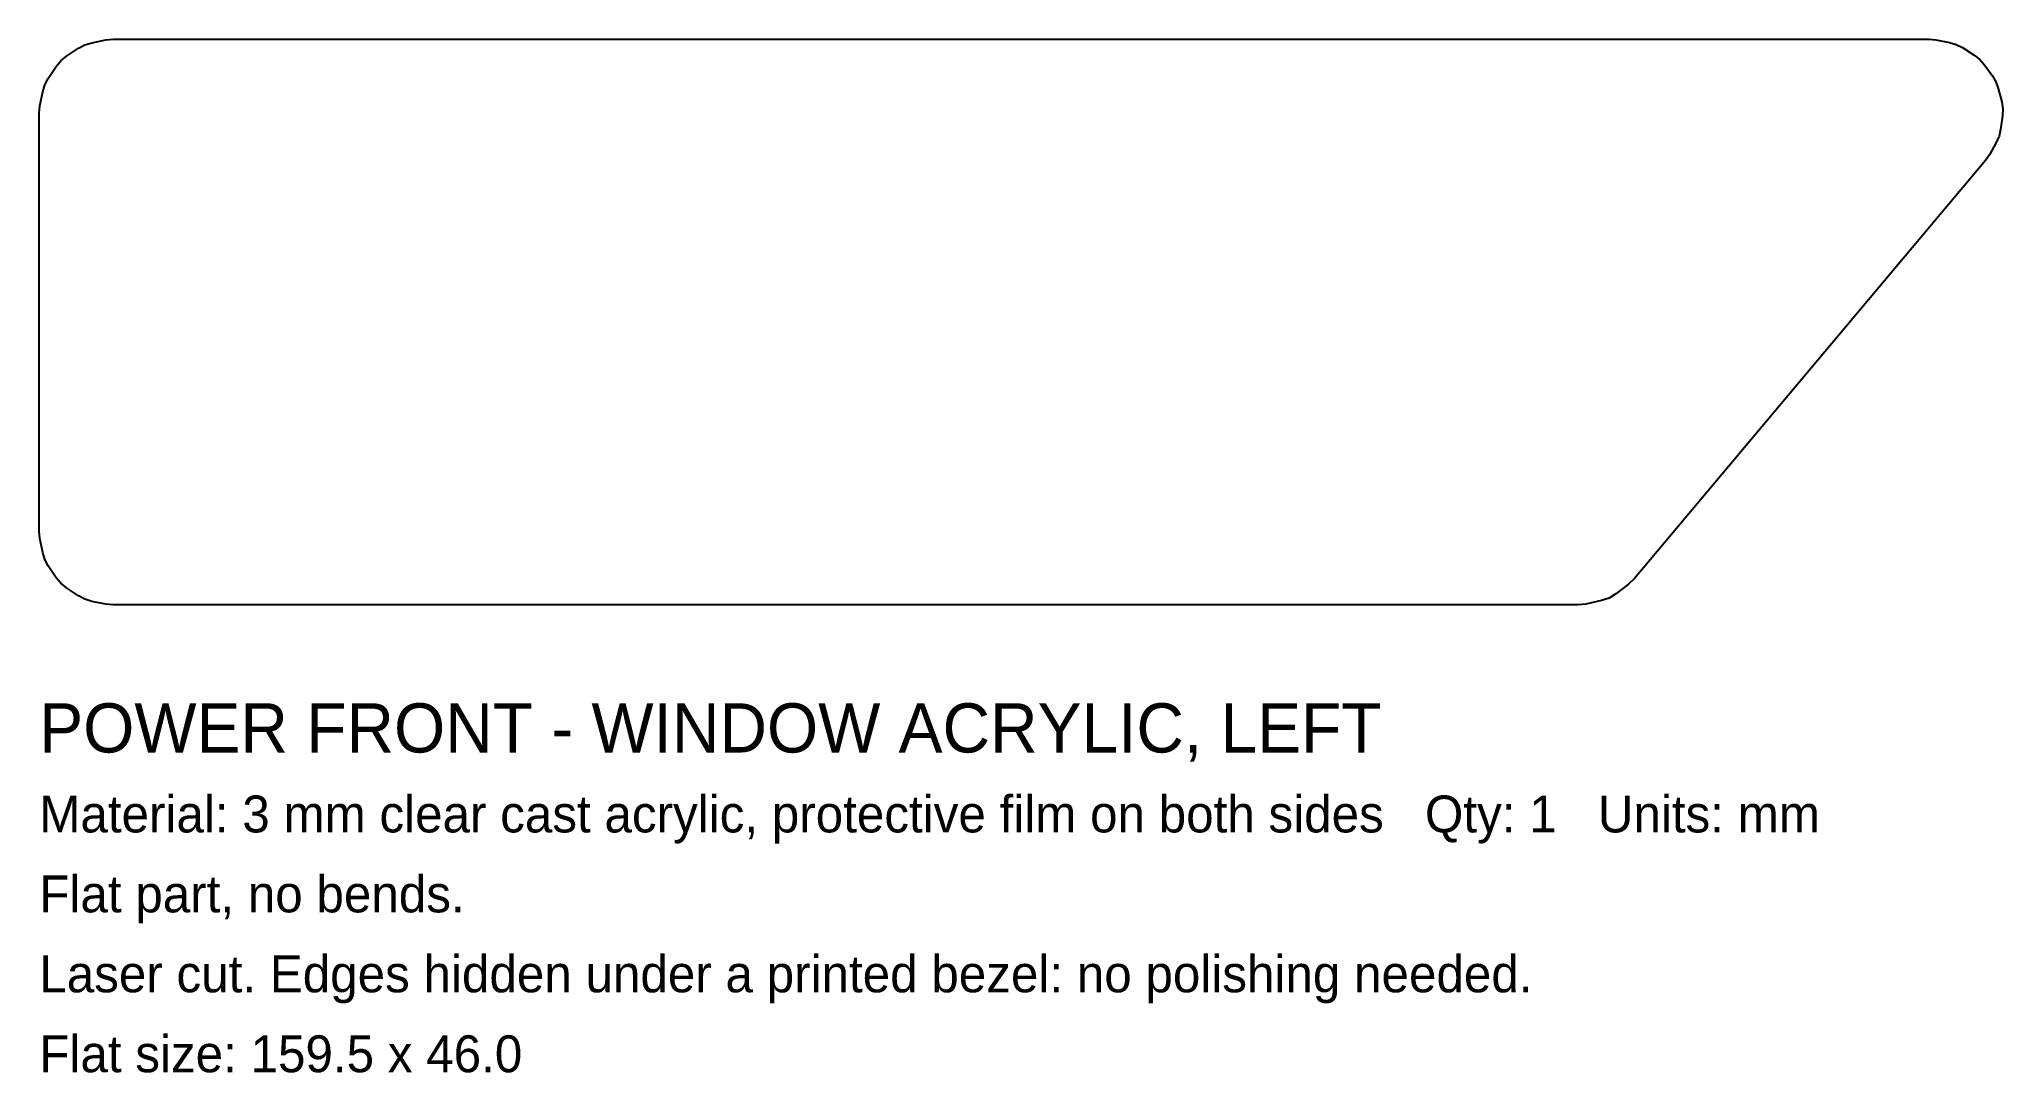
# Model space of a CAD drawing. Header units: millimetres. Extents: x -168 to -8, y 28 to 112.
import ezdxf

# ---------------------------------------------------------------- set-up
doc = ezdxf.new("R2010")
doc.units = ezdxf.units.MM
doc.layers.add('Title', color=7, linetype='CONTINUOUS')
doc.layers.add('Visible', color=7, linetype='CONTINUOUS')

msp = doc.modelspace()

# ---------------------------------------------------------------- linework, layer by layer
at = {"layer": 'Visible'}
for p, q in [((-164.2961, 111.5433), (-163.7333, 111.714)), ((-163.7333, 111.714), (-162.5853, 111.9424)), ((-162.5853, 111.9424), (-162, 112)), ((-162, 112), (-14.4543, 112)), ((-14.4543, 112), (-13.8904, 111.9465)), ((-13.8904, 111.9465), (-12.7828, 111.7346)), ((-12.7828, 111.7346), (-12.239, 111.5761)), ((-166.6157, 109.788), (-166.2426, 110.2426)), ((-166.2426, 110.2426), (-165.788, 110.6157)), ((-165.788, 110.6157), (-164.8148, 111.266)), ((-164.8148, 111.266), (-164.2961, 111.5433)), ((-12.239, 111.5761), (-11.7347, 111.3182)), ((-11.7347, 111.3182), (-10.7836, 110.7123)), ((-10.7836, 110.7123), (-10.3368, 110.3642)), ((-10.3368, 110.3642), (-9.9634, 109.9384)), ((-167.5433, 108.2961), (-167.266, 108.8148)), ((-167.266, 108.8148), (-166.6157, 109.788)), ((-9.9634, 109.9384), (-9.3032, 109.0241)), ((-9.3032, 109.0241), (-9.0164, 108.5357)), ((-9.0164, 108.5357), (-8.8266, 108.0021)), ((-167.9424, 106.5853), (-167.714, 107.7333)), ((-167.714, 107.7333), (-167.5433, 108.2961)), ((-8.8266, 108.0021), (-8.5506, 106.9087)), ((-8.5506, 106.9087), (-8.4644, 106.3489)), ((-168, 106), (-167.9424, 106.5853)), ((-168, 72), (-168, 106)), ((-8.485, 105.7829), (-8.6322, 104.6648)), ((-8.4644, 106.3489), (-8.485, 105.7829)), ((-8.7588, 104.1127), (-8.9869, 103.5943)), ((-8.6322, 104.6648), (-8.7588, 104.1127)), ((-9.858, 102.1433), (-38.3874, 68.1433)), ((-9.5365, 102.6096), (-9.858, 102.1433)), ((-8.9869, 103.5943), (-9.5365, 102.6096)), ((-167.9424, 71.4147), (-168, 72)), ((-167.714, 70.2667), (-167.9424, 71.4147)), ((-167.5433, 69.7039), (-167.714, 70.2667)), ((-167.266, 69.1852), (-167.5433, 69.7039)), ((-166.6157, 68.212), (-167.266, 69.1852)), ((-166.2426, 67.7574), (-166.6157, 68.212)), ((-165.788, 67.3843), (-166.2426, 67.7574)), ((-164.8148, 66.734), (-165.788, 67.3843)), ((-38.8592, 67.6916), (-39.8895, 66.901)), ((-38.3874, 68.1433), (-38.8592, 67.6916)), ((-164.2961, 66.4567), (-164.8148, 66.734)), ((-163.7333, 66.286), (-164.2961, 66.4567)), ((-162.5853, 66.0576), (-163.7333, 66.286)), ((-162, 66), (-162.5853, 66.0576)), ((-42.9837, 66), (-162, 66)), ((-42.3343, 66.0711), (-42.9837, 66)), ((-41.0665, 66.3522), (-42.3343, 66.0711)), ((-40.4479, 66.5622), (-41.0665, 66.3522)), ((-39.8895, 66.901), (-40.4479, 66.5622))]:
    msp.add_line(p, q, dxfattribs=at)

# ---------------------------------------------------------------- texts
at = {"layer": 'Title'}
for s, height, p in [('POWER FRONT - WINDOW ACRYLIC, LEFT', 4, (-168, 54)), ('Material: 3 mm clear cast acrylic, protective film on both sides   Qty: 1   Units: mm', 3, (-168, 47.5)), ('Flat part, no bends.', 3, (-168, 41)), ('Laser cut. Edges hidden under a printed bezel: no polishing needed.', 3, (-168, 34.5)), ('Flat size: 159.5 x 46.0', 3, (-168, 28))]:
    msp.add_text(s, height=height, dxfattribs=at).set_placement(p)

doc.saveas('drawing.dxf')
